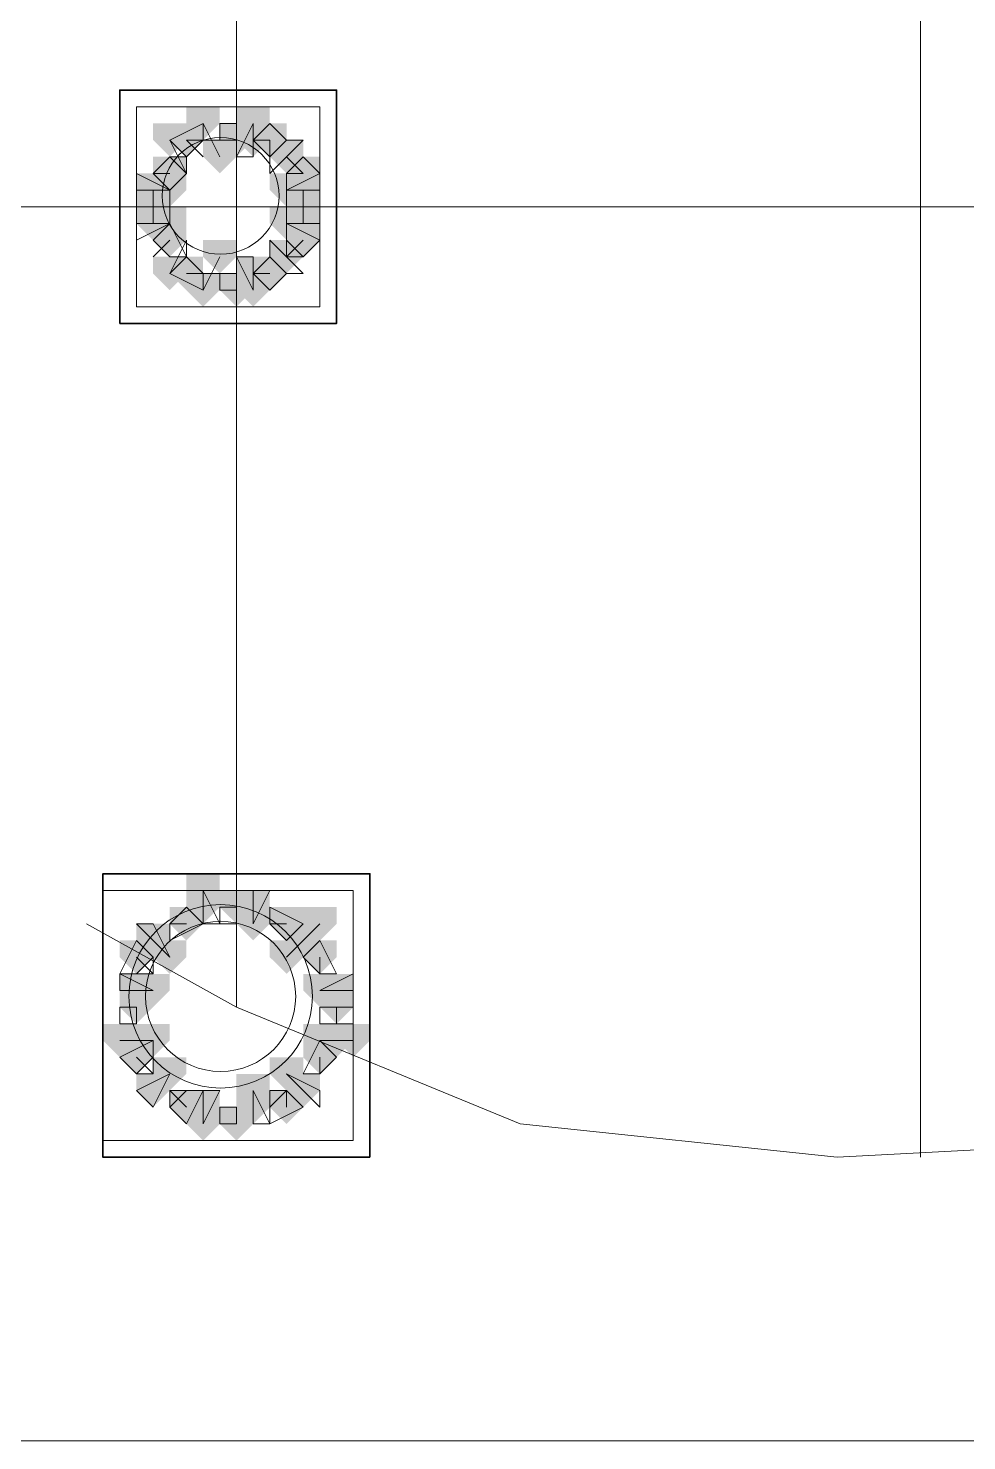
# Model space of a CAD drawing. Header units: millimetres. Extents: x 2315 to 4619, y 1334 to 1897.
# Drawn here: x 3944.78 to 3948.22, y 1534.67 to 1539.85 of the extents above; entities that cross this region are included whole.
import ezdxf

# ---------------------------------------------------------------- set-up
doc = ezdxf.new("R2010")
doc.units = ezdxf.units.MM
doc.linetypes.add('PDF_IMPORT', pattern=[1, 0.8, -0.2])
for name, color, linetype, true_color in [('PDF_10', 7, 'Continuous', 0x00b85c), ('PDF_AXIS', 7, 'Continuous', 0x00b85c), ('PDF_柱构件', 7, 'Continuous', 0x00b85c), ('PDF_转运站初步方案', 7, 'Continuous', 0x00b85c)]:
    doc.layers.add(name, color=color, linetype=linetype, true_color=true_color)
doc.layers.add('PDF_中心线层', color=1, linetype='Continuous')
doc.layers.add('PDF_粗实线层', color=7, linetype='Continuous')

msp = doc.modelspace()

# ---------------------------------------------------------------- hatches: boundary and pattern name
at = {"layer": 'PDF_10', "transparency": 33554559}
for points in [[(3945.3614, 1539.4974), (3945.3004, 1539.4974), (3945.3004, 1539.4363), (3945.3614, 1539.3752), (3945.4225, 1539.4363), (3945.4225, 1539.4974)], [(3945.3614, 1539.4974), (3945.3004, 1539.4974), (3945.3004, 1539.4363), (3945.3614, 1539.3752), (3945.4225, 1539.4363), (3945.4225, 1539.4974)], [(3945.5447, 1539.4974), (3945.4836, 1539.4974), (3945.4836, 1539.4363), (3945.5447, 1539.3752), (3945.6058, 1539.4363), (3945.6058, 1539.4974)], [(3945.5447, 1539.4974), (3945.4836, 1539.4974), (3945.4836, 1539.4363), (3945.5447, 1539.3752), (3945.6058, 1539.4363), (3945.6058, 1539.4974)], [(3945.6668, 1539.4974), (3945.6058, 1539.4974), (3945.6058, 1539.4363), (3945.6668, 1539.3752), (3945.7279, 1539.4363), (3945.7279, 1539.4974)], [(3945.6668, 1539.4974), (3945.6058, 1539.4974), (3945.6058, 1539.4363), (3945.6668, 1539.3752), (3945.7279, 1539.4363), (3945.7279, 1539.4974)], [(3945.3004, 1539.3752), (3945.2393, 1539.3752), (3945.2393, 1539.3141), (3945.3004, 1539.253), (3945.3614, 1539.3141), (3945.3614, 1539.3752)], [(3945.3004, 1539.3752), (3945.2393, 1539.3752), (3945.2393, 1539.3141), (3945.3004, 1539.253), (3945.3614, 1539.3141), (3945.3614, 1539.3752)], [(3945.789, 1539.3752), (3945.7279, 1539.3752), (3945.7279, 1539.3141), (3945.789, 1539.253), (3945.8501, 1539.3141), (3945.8501, 1539.3752)], [(3945.789, 1539.3752), (3945.7279, 1539.3752), (3945.7279, 1539.3141), (3945.789, 1539.253), (3945.8501, 1539.3141), (3945.8501, 1539.3752)], [(3945.2393, 1539.253), (3945.1782, 1539.253), (3945.1782, 1539.192), (3945.2393, 1539.1309), (3945.3004, 1539.192), (3945.3004, 1539.253)], [(3945.2393, 1539.253), (3945.1782, 1539.253), (3945.1782, 1539.192), (3945.2393, 1539.1309), (3945.3004, 1539.192), (3945.3004, 1539.253)], [(3945.789, 1539.253), (3945.7279, 1539.253), (3945.7279, 1539.192), (3945.789, 1539.1309), (3945.8501, 1539.192), (3945.8501, 1539.253)], [(3945.789, 1539.253), (3945.7279, 1539.253), (3945.7279, 1539.192), (3945.789, 1539.1309), (3945.8501, 1539.192), (3945.8501, 1539.253)], [(3945.3004, 1539.1309), (3945.2393, 1539.1309), (3945.2393, 1539.0698), (3945.3004, 1539.0087), (3945.3614, 1539.0698), (3945.3614, 1539.1309)], [(3945.3004, 1539.1309), (3945.2393, 1539.1309), (3945.2393, 1539.0698), (3945.3004, 1539.0087), (3945.3614, 1539.0698), (3945.3614, 1539.1309)], [(3945.789, 1539.1309), (3945.7279, 1539.1309), (3945.7279, 1539.0698), (3945.789, 1539.0087), (3945.8501, 1539.0698), (3945.8501, 1539.1309)], [(3945.789, 1539.1309), (3945.7279, 1539.1309), (3945.7279, 1539.0698), (3945.789, 1539.0087), (3945.8501, 1539.0698), (3945.8501, 1539.1309)], [(3945.3614, 1539.0087), (3945.3004, 1539.0087), (3945.3004, 1538.9476), (3945.3614, 1538.8866), (3945.4225, 1538.9476), (3945.4225, 1539.0087)], [(3945.3614, 1539.0087), (3945.3004, 1539.0087), (3945.3004, 1538.9476), (3945.3614, 1538.8866), (3945.4225, 1538.9476), (3945.4225, 1539.0087)], [(3945.6668, 1539.0087), (3945.6058, 1539.0087), (3945.6058, 1538.9476), (3945.6668, 1538.8866), (3945.7279, 1538.9476), (3945.7279, 1539.0087)], [(3945.6668, 1539.0087), (3945.6058, 1539.0087), (3945.6058, 1538.9476), (3945.6668, 1538.8866), (3945.7279, 1538.9476), (3945.7279, 1539.0087)], [(3945.6668, 1539.0087), (3945.6058, 1539.0087), (3945.6058, 1538.9476), (3945.6668, 1538.8866), (3945.7279, 1538.9476), (3945.7279, 1539.0087)], [(3945.5447, 1538.9476), (3945.4836, 1538.9476), (3945.4836, 1538.8866), (3945.5447, 1538.8255), (3945.6058, 1538.8866), (3945.6058, 1538.9476)], [(3945.5447, 1538.9476), (3945.4836, 1538.9476), (3945.4836, 1538.8866), (3945.5447, 1538.8255), (3945.6058, 1538.8866), (3945.6058, 1538.9476)], [(3945.5447, 1536.6876), (3945.4836, 1536.6876), (3945.4836, 1536.6265), (3945.5447, 1536.5655), (3945.6058, 1536.6265), (3945.6058, 1536.6876)], [(3945.5447, 1536.6876), (3945.4836, 1536.6876), (3945.4836, 1536.6265), (3945.5447, 1536.5655), (3945.6058, 1536.6265), (3945.6058, 1536.6876)], [(3945.3614, 1536.6265), (3945.3004, 1536.6265), (3945.3004, 1536.5655), (3945.3614, 1536.5044), (3945.4225, 1536.5655), (3945.4225, 1536.6265)], [(3945.3614, 1536.6265), (3945.3004, 1536.6265), (3945.3004, 1536.5655), (3945.3614, 1536.5044), (3945.4225, 1536.5655), (3945.4225, 1536.6265)], [(3945.7279, 1536.6265), (3945.6668, 1536.6265), (3945.6668, 1536.5655), (3945.7279, 1536.5044), (3945.789, 1536.5655), (3945.789, 1536.6265)], [(3945.7279, 1536.6265), (3945.6668, 1536.6265), (3945.6668, 1536.5655), (3945.7279, 1536.5044), (3945.789, 1536.5655), (3945.789, 1536.6265)], [(3945.7279, 1536.6265), (3945.6668, 1536.6265), (3945.6668, 1536.5655), (3945.7279, 1536.5044), (3945.789, 1536.5655), (3945.789, 1536.6265)], [(3945.1782, 1536.5044), (3945.1171, 1536.5044), (3945.1171, 1536.4433), (3945.1782, 1536.3822), (3945.2393, 1536.4433), (3945.2393, 1536.5044)], [(3945.1782, 1536.5044), (3945.1171, 1536.5044), (3945.1171, 1536.4433), (3945.1782, 1536.3822), (3945.2393, 1536.4433), (3945.2393, 1536.5044)], [(3945.8501, 1536.5044), (3945.789, 1536.5044), (3945.789, 1536.4433), (3945.8501, 1536.3822), (3945.9112, 1536.4433), (3945.9112, 1536.5044)], [(3945.8501, 1536.5044), (3945.789, 1536.5044), (3945.789, 1536.4433), (3945.8501, 1536.3822), (3945.9112, 1536.4433), (3945.9112, 1536.5044)], [(3945.1782, 1536.3211), (3945.1171, 1536.3211), (3945.1171, 1536.2601), (3945.1782, 1536.199), (3945.2393, 1536.2601), (3945.2393, 1536.3211)], [(3945.1782, 1536.3211), (3945.1171, 1536.3211), (3945.1171, 1536.2601), (3945.1782, 1536.199), (3945.2393, 1536.2601), (3945.2393, 1536.3211)], [(3945.9112, 1536.3211), (3945.8501, 1536.3211), (3945.8501, 1536.2601), (3945.9112, 1536.199), (3945.9723, 1536.2601), (3945.9723, 1536.3211)], [(3945.9112, 1536.3211), (3945.8501, 1536.3211), (3945.8501, 1536.2601), (3945.9112, 1536.199), (3945.9723, 1536.2601), (3945.9723, 1536.3211)], [(3945.1782, 1536.1379), (3945.1171, 1536.1379), (3945.1171, 1536.0768), (3945.1782, 1536.0157), (3945.2393, 1536.0768), (3945.2393, 1536.1379)], [(3945.1782, 1536.1379), (3945.1171, 1536.1379), (3945.1171, 1536.0768), (3945.1782, 1536.0157), (3945.2393, 1536.0768), (3945.2393, 1536.1379)], [(3945.8501, 1536.1379), (3945.789, 1536.1379), (3945.789, 1536.0768), (3945.8501, 1536.0157), (3945.9112, 1536.0768), (3945.9112, 1536.1379)], [(3945.8501, 1536.1379), (3945.789, 1536.1379), (3945.789, 1536.0768), (3945.8501, 1536.0157), (3945.9112, 1536.0768), (3945.9112, 1536.1379)], [(3945.3614, 1535.9547), (3945.3004, 1535.9547), (3945.3004, 1535.8936), (3945.3614, 1535.8325), (3945.4225, 1535.8936), (3945.4225, 1535.9547)], [(3945.3614, 1535.9547), (3945.3004, 1535.9547), (3945.3004, 1535.8936), (3945.3614, 1535.8325), (3945.4225, 1535.8936), (3945.4225, 1535.9547)], [(3945.7279, 1535.9547), (3945.6668, 1535.9547), (3945.6668, 1535.8936), (3945.7279, 1535.8325), (3945.789, 1535.8936), (3945.789, 1535.9547)], [(3945.7279, 1535.9547), (3945.6668, 1535.9547), (3945.6668, 1535.8936), (3945.7279, 1535.8325), (3945.789, 1535.8936), (3945.789, 1535.9547)], [(3945.5447, 1535.8936), (3945.4836, 1535.8936), (3945.4836, 1535.8325), (3945.5447, 1535.7714), (3945.6058, 1535.8325), (3945.6058, 1535.8936)], [(3945.5447, 1535.8936), (3945.4836, 1535.8936), (3945.4836, 1535.8325), (3945.5447, 1535.7714), (3945.6058, 1535.8325), (3945.6058, 1535.8936)]]:
    msp.add_hatch(color=6, dxfattribs=at).paths.add_polyline_path(points)
at = {"layer": 'PDF_柱构件', "transparency": 33554559}
for points in [[(3945.4225, 1539.5584), (3945.3614, 1539.5584), (3945.3614, 1539.4974), (3945.4225, 1539.4363), (3945.4836, 1539.4974), (3945.4836, 1539.5584)], [(3945.6058, 1539.5584), (3945.5447, 1539.5584), (3945.5447, 1539.4974), (3945.6058, 1539.4363), (3945.6668, 1539.4974), (3945.6668, 1539.5584)], [(3945.3004, 1539.4974), (3945.2393, 1539.4974), (3945.2393, 1539.4363), (3945.3004, 1539.3752), (3945.3614, 1539.4363), (3945.3614, 1539.4974)], [(3945.6058, 1539.4974), (3945.5447, 1539.4974), (3945.5447, 1539.4363), (3945.6058, 1539.3752), (3945.6668, 1539.4363), (3945.6668, 1539.4974)], [(3945.4836, 1539.4363), (3945.4225, 1539.4363), (3945.4225, 1539.3752), (3945.4836, 1539.3141), (3945.5447, 1539.3752), (3945.5447, 1539.4363)], [(3945.7279, 1539.4363), (3945.6668, 1539.4363), (3945.6668, 1539.3752), (3945.7279, 1539.3141), (3945.789, 1539.3752), (3945.789, 1539.4363)], [(3945.2393, 1539.3141), (3945.1782, 1539.3141), (3945.1782, 1539.253), (3945.2393, 1539.192), (3945.3004, 1539.253), (3945.3004, 1539.3141)], [(3945.3004, 1539.3141), (3945.2393, 1539.3141), (3945.2393, 1539.253), (3945.3004, 1539.192), (3945.3614, 1539.253), (3945.3614, 1539.3141)], [(3945.7279, 1539.3141), (3945.6668, 1539.3141), (3945.6668, 1539.253), (3945.7279, 1539.192), (3945.789, 1539.253), (3945.789, 1539.3141)], [(3945.789, 1539.3141), (3945.7279, 1539.3141), (3945.7279, 1539.253), (3945.789, 1539.192), (3945.8501, 1539.253), (3945.8501, 1539.3141)], [(3945.2393, 1539.192), (3945.1782, 1539.192), (3945.1782, 1539.1309), (3945.2393, 1539.0698), (3945.3004, 1539.1309), (3945.3004, 1539.192)], [(3945.3004, 1539.192), (3945.2393, 1539.192), (3945.2393, 1539.1309), (3945.3004, 1539.0698), (3945.3614, 1539.1309), (3945.3614, 1539.192)], [(3945.7279, 1539.192), (3945.6668, 1539.192), (3945.6668, 1539.1309), (3945.7279, 1539.0698), (3945.789, 1539.1309), (3945.789, 1539.192)], [(3945.789, 1539.192), (3945.7279, 1539.192), (3945.7279, 1539.1309), (3945.789, 1539.0698), (3945.8501, 1539.1309), (3945.8501, 1539.192)], [(3945.4836, 1539.0698), (3945.4225, 1539.0698), (3945.4225, 1539.0087), (3945.4836, 1538.9476), (3945.5447, 1539.0087), (3945.5447, 1539.0698)], [(3945.7279, 1539.0698), (3945.6668, 1539.0698), (3945.6668, 1539.0087), (3945.7279, 1538.9476), (3945.789, 1539.0087), (3945.789, 1539.0698)], [(3945.3004, 1539.0087), (3945.2393, 1539.0087), (3945.2393, 1538.9476), (3945.3004, 1538.8866), (3945.3614, 1538.9476), (3945.3614, 1539.0087)], [(3945.6058, 1539.0087), (3945.5447, 1539.0087), (3945.5447, 1538.9476), (3945.6058, 1538.8866), (3945.6668, 1538.9476), (3945.6668, 1539.0087)], [(3945.4225, 1538.9476), (3945.3614, 1538.9476), (3945.3614, 1538.8866), (3945.4225, 1538.8255), (3945.4836, 1538.8866), (3945.4836, 1538.9476)], [(3945.6058, 1538.9476), (3945.5447, 1538.9476), (3945.5447, 1538.8866), (3945.6058, 1538.8255), (3945.6668, 1538.8866), (3945.6668, 1538.9476)], [(3945.4225, 1536.7487), (3945.3614, 1536.7487), (3945.3614, 1536.6876), (3945.4225, 1536.6265), (3945.4836, 1536.6876), (3945.4836, 1536.7487)], [(3945.4225, 1536.6876), (3945.3614, 1536.6876), (3945.3614, 1536.6265), (3945.4225, 1536.5655), (3945.4836, 1536.6265), (3945.4836, 1536.6876)], [(3945.6058, 1536.6876), (3945.5447, 1536.6876), (3945.5447, 1536.6265), (3945.6058, 1536.5655), (3945.6668, 1536.6265), (3945.6668, 1536.6876)], [(3945.6058, 1536.6265), (3945.5447, 1536.6265), (3945.5447, 1536.5655), (3945.6058, 1536.5044), (3945.6668, 1536.5655), (3945.6668, 1536.6265)], [(3945.8501, 1536.6265), (3945.789, 1536.6265), (3945.789, 1536.5655), (3945.8501, 1536.5044), (3945.9112, 1536.5655), (3945.9112, 1536.6265)], [(3945.2393, 1536.5655), (3945.1782, 1536.5655), (3945.1782, 1536.5044), (3945.2393, 1536.4433), (3945.3004, 1536.5044), (3945.3004, 1536.5655)], [(3945.789, 1536.5655), (3945.7279, 1536.5655), (3945.7279, 1536.5044), (3945.789, 1536.4433), (3945.8501, 1536.5044), (3945.8501, 1536.5655)], [(3945.3004, 1536.5044), (3945.2393, 1536.5044), (3945.2393, 1536.4433), (3945.3004, 1536.3822), (3945.3614, 1536.4433), (3945.3614, 1536.5044)], [(3945.7279, 1536.5044), (3945.6668, 1536.5044), (3945.6668, 1536.4433), (3945.7279, 1536.3822), (3945.789, 1536.4433), (3945.789, 1536.5044)], [(3945.1782, 1536.3822), (3945.1171, 1536.3822), (3945.1171, 1536.3211), (3945.1782, 1536.2601), (3945.2393, 1536.3211), (3945.2393, 1536.3822)], [(3945.2393, 1536.3822), (3945.1782, 1536.3822), (3945.1782, 1536.3211), (3945.2393, 1536.2601), (3945.3004, 1536.3211), (3945.3004, 1536.3822)], [(3945.8501, 1536.3822), (3945.789, 1536.3822), (3945.789, 1536.3211), (3945.8501, 1536.2601), (3945.9112, 1536.3211), (3945.9112, 1536.3822)], [(3945.9112, 1536.3822), (3945.8501, 1536.3822), (3945.8501, 1536.3211), (3945.9112, 1536.2601), (3945.9723, 1536.3211), (3945.9723, 1536.3822)], [(3945.1171, 1536.199), (3945.056, 1536.199), (3945.056, 1536.1379), (3945.1171, 1536.0768), (3945.1782, 1536.1379), (3945.1782, 1536.199)], [(3945.1782, 1536.199), (3945.1171, 1536.199), (3945.1171, 1536.1379), (3945.1782, 1536.0768), (3945.2393, 1536.1379), (3945.2393, 1536.199)], [(3945.2393, 1536.199), (3945.1782, 1536.199), (3945.1782, 1536.1379), (3945.2393, 1536.0768), (3945.3004, 1536.1379), (3945.3004, 1536.199)], [(3945.8501, 1536.199), (3945.789, 1536.199), (3945.789, 1536.1379), (3945.8501, 1536.0768), (3945.9112, 1536.1379), (3945.9112, 1536.199)], [(3945.9112, 1536.199), (3945.8501, 1536.199), (3945.8501, 1536.1379), (3945.9112, 1536.0768), (3945.9723, 1536.1379), (3945.9723, 1536.199)], [(3945.9723, 1536.199), (3945.9112, 1536.199), (3945.9112, 1536.1379), (3945.9723, 1536.0768), (3946.0333, 1536.1379), (3946.0333, 1536.199)], [(3945.3004, 1536.0768), (3945.2393, 1536.0768), (3945.2393, 1536.0157), (3945.3004, 1535.9547), (3945.3614, 1536.0157), (3945.3614, 1536.0768)], [(3945.7279, 1536.0768), (3945.6668, 1536.0768), (3945.6668, 1536.0157), (3945.7279, 1535.9547), (3945.789, 1536.0157), (3945.789, 1536.0768)], [(3945.2393, 1536.0157), (3945.1782, 1536.0157), (3945.1782, 1535.9547), (3945.2393, 1535.8936), (3945.3004, 1535.9547), (3945.3004, 1536.0157)], [(3945.6058, 1536.0157), (3945.5447, 1536.0157), (3945.5447, 1535.9547), (3945.6058, 1535.8936), (3945.6668, 1535.9547), (3945.6668, 1536.0157)], [(3945.789, 1536.0157), (3945.7279, 1536.0157), (3945.7279, 1535.9547), (3945.789, 1535.8936), (3945.8501, 1535.9547), (3945.8501, 1536.0157)], [(3945.4225, 1535.9547), (3945.3614, 1535.9547), (3945.3614, 1535.8936), (3945.4225, 1535.8325), (3945.4836, 1535.8936), (3945.4836, 1535.9547)], [(3945.6058, 1535.9547), (3945.5447, 1535.9547), (3945.5447, 1535.8936), (3945.6058, 1535.8325), (3945.6668, 1535.8936), (3945.6668, 1535.9547)], [(3945.4225, 1535.8936), (3945.3614, 1535.8936), (3945.3614, 1535.8325), (3945.4225, 1535.7714), (3945.4836, 1535.8325), (3945.4836, 1535.8936)]]:
    msp.add_hatch(color=6, dxfattribs=at).paths.add_polyline_path(points)
at = {"layer": 'PDF_转运站初步方案', "transparency": 33554559}
for points in [[(3945.3614, 1539.4974), (3945.3004, 1539.4974), (3945.3004, 1539.4363), (3945.3614, 1539.3752), (3945.4225, 1539.4363), (3945.4225, 1539.4974)], [(3945.3614, 1539.4974), (3945.3004, 1539.4974), (3945.3004, 1539.4363), (3945.3614, 1539.3752), (3945.4225, 1539.4363), (3945.4225, 1539.4974)], [(3945.5447, 1539.4974), (3945.4836, 1539.4974), (3945.4836, 1539.4363), (3945.5447, 1539.3752), (3945.6058, 1539.4363), (3945.6058, 1539.4974)], [(3945.5447, 1539.4974), (3945.4836, 1539.4974), (3945.4836, 1539.4363), (3945.5447, 1539.3752), (3945.6058, 1539.4363), (3945.6058, 1539.4974)], [(3945.6668, 1539.4974), (3945.6058, 1539.4974), (3945.6058, 1539.4363), (3945.6668, 1539.3752), (3945.7279, 1539.4363), (3945.7279, 1539.4974)], [(3945.6668, 1539.4974), (3945.6058, 1539.4974), (3945.6058, 1539.4363), (3945.6668, 1539.3752), (3945.7279, 1539.4363), (3945.7279, 1539.4974)], [(3945.3004, 1539.3752), (3945.2393, 1539.3752), (3945.2393, 1539.3141), (3945.3004, 1539.253), (3945.3614, 1539.3141), (3945.3614, 1539.3752)], [(3945.3004, 1539.3752), (3945.2393, 1539.3752), (3945.2393, 1539.3141), (3945.3004, 1539.253), (3945.3614, 1539.3141), (3945.3614, 1539.3752)], [(3945.789, 1539.3752), (3945.7279, 1539.3752), (3945.7279, 1539.3141), (3945.789, 1539.253), (3945.8501, 1539.3141), (3945.8501, 1539.3752)], [(3945.789, 1539.3752), (3945.7279, 1539.3752), (3945.7279, 1539.3141), (3945.789, 1539.253), (3945.8501, 1539.3141), (3945.8501, 1539.3752)], [(3945.2393, 1539.253), (3945.1782, 1539.253), (3945.1782, 1539.192), (3945.2393, 1539.1309), (3945.3004, 1539.192), (3945.3004, 1539.253)], [(3945.2393, 1539.253), (3945.1782, 1539.253), (3945.1782, 1539.192), (3945.2393, 1539.1309), (3945.3004, 1539.192), (3945.3004, 1539.253)], [(3945.789, 1539.253), (3945.7279, 1539.253), (3945.7279, 1539.192), (3945.789, 1539.1309), (3945.8501, 1539.192), (3945.8501, 1539.253)], [(3945.789, 1539.253), (3945.7279, 1539.253), (3945.7279, 1539.192), (3945.789, 1539.1309), (3945.8501, 1539.192), (3945.8501, 1539.253)], [(3945.3004, 1539.1309), (3945.2393, 1539.1309), (3945.2393, 1539.0698), (3945.3004, 1539.0087), (3945.3614, 1539.0698), (3945.3614, 1539.1309)], [(3945.3004, 1539.1309), (3945.2393, 1539.1309), (3945.2393, 1539.0698), (3945.3004, 1539.0087), (3945.3614, 1539.0698), (3945.3614, 1539.1309)], [(3945.789, 1539.1309), (3945.7279, 1539.1309), (3945.7279, 1539.0698), (3945.789, 1539.0087), (3945.8501, 1539.0698), (3945.8501, 1539.1309)], [(3945.789, 1539.1309), (3945.7279, 1539.1309), (3945.7279, 1539.0698), (3945.789, 1539.0087), (3945.8501, 1539.0698), (3945.8501, 1539.1309)], [(3945.3614, 1539.0087), (3945.3004, 1539.0087), (3945.3004, 1538.9476), (3945.3614, 1538.8866), (3945.4225, 1538.9476), (3945.4225, 1539.0087)], [(3945.3614, 1539.0087), (3945.3004, 1539.0087), (3945.3004, 1538.9476), (3945.3614, 1538.8866), (3945.4225, 1538.9476), (3945.4225, 1539.0087)], [(3945.6668, 1539.0087), (3945.6058, 1539.0087), (3945.6058, 1538.9476), (3945.6668, 1538.8866), (3945.7279, 1538.9476), (3945.7279, 1539.0087)], [(3945.6668, 1539.0087), (3945.6058, 1539.0087), (3945.6058, 1538.9476), (3945.6668, 1538.8866), (3945.7279, 1538.9476), (3945.7279, 1539.0087)], [(3945.5447, 1538.9476), (3945.4836, 1538.9476), (3945.4836, 1538.8866), (3945.5447, 1538.8255), (3945.6058, 1538.8866), (3945.6058, 1538.9476)], [(3945.5447, 1538.9476), (3945.4836, 1538.9476), (3945.4836, 1538.8866), (3945.5447, 1538.8255), (3945.6058, 1538.8866), (3945.6058, 1538.9476)], [(3945.5447, 1536.6876), (3945.4836, 1536.6876), (3945.4836, 1536.6265), (3945.5447, 1536.5655), (3945.6058, 1536.6265), (3945.6058, 1536.6876)], [(3945.5447, 1536.6876), (3945.4836, 1536.6876), (3945.4836, 1536.6265), (3945.5447, 1536.5655), (3945.6058, 1536.6265), (3945.6058, 1536.6876)], [(3945.3614, 1536.6265), (3945.3004, 1536.6265), (3945.3004, 1536.5655), (3945.3614, 1536.5044), (3945.4225, 1536.5655), (3945.4225, 1536.6265)], [(3945.3614, 1536.6265), (3945.3004, 1536.6265), (3945.3004, 1536.5655), (3945.3614, 1536.5044), (3945.4225, 1536.5655), (3945.4225, 1536.6265)], [(3945.7279, 1536.6265), (3945.6668, 1536.6265), (3945.6668, 1536.5655), (3945.7279, 1536.5044), (3945.789, 1536.5655), (3945.789, 1536.6265)], [(3945.7279, 1536.6265), (3945.6668, 1536.6265), (3945.6668, 1536.5655), (3945.7279, 1536.5044), (3945.789, 1536.5655), (3945.789, 1536.6265)], [(3945.1782, 1536.5044), (3945.1171, 1536.5044), (3945.1171, 1536.4433), (3945.1782, 1536.3822), (3945.2393, 1536.4433), (3945.2393, 1536.5044)], [(3945.1782, 1536.5044), (3945.1171, 1536.5044), (3945.1171, 1536.4433), (3945.1782, 1536.3822), (3945.2393, 1536.4433), (3945.2393, 1536.5044)], [(3945.8501, 1536.5044), (3945.789, 1536.5044), (3945.789, 1536.4433), (3945.8501, 1536.3822), (3945.9112, 1536.4433), (3945.9112, 1536.5044)], [(3945.8501, 1536.5044), (3945.789, 1536.5044), (3945.789, 1536.4433), (3945.8501, 1536.3822), (3945.9112, 1536.4433), (3945.9112, 1536.5044)], [(3945.1782, 1536.3211), (3945.1171, 1536.3211), (3945.1171, 1536.2601), (3945.1782, 1536.199), (3945.2393, 1536.2601), (3945.2393, 1536.3211)], [(3945.1782, 1536.3211), (3945.1171, 1536.3211), (3945.1171, 1536.2601), (3945.1782, 1536.199), (3945.2393, 1536.2601), (3945.2393, 1536.3211)], [(3945.9112, 1536.3211), (3945.8501, 1536.3211), (3945.8501, 1536.2601), (3945.9112, 1536.199), (3945.9723, 1536.2601), (3945.9723, 1536.3211)], [(3945.9112, 1536.3211), (3945.8501, 1536.3211), (3945.8501, 1536.2601), (3945.9112, 1536.199), (3945.9723, 1536.2601), (3945.9723, 1536.3211)], [(3945.1782, 1536.1379), (3945.1171, 1536.1379), (3945.1171, 1536.0768), (3945.1782, 1536.0157), (3945.2393, 1536.0768), (3945.2393, 1536.1379)], [(3945.1782, 1536.1379), (3945.1171, 1536.1379), (3945.1171, 1536.0768), (3945.1782, 1536.0157), (3945.2393, 1536.0768), (3945.2393, 1536.1379)], [(3945.8501, 1536.1379), (3945.789, 1536.1379), (3945.789, 1536.0768), (3945.8501, 1536.0157), (3945.9112, 1536.0768), (3945.9112, 1536.1379)], [(3945.8501, 1536.1379), (3945.789, 1536.1379), (3945.789, 1536.0768), (3945.8501, 1536.0157), (3945.9112, 1536.0768), (3945.9112, 1536.1379)], [(3945.3614, 1535.9547), (3945.3004, 1535.9547), (3945.3004, 1535.8936), (3945.3614, 1535.8325), (3945.4225, 1535.8936), (3945.4225, 1535.9547)], [(3945.3614, 1535.9547), (3945.3004, 1535.9547), (3945.3004, 1535.8936), (3945.3614, 1535.8325), (3945.4225, 1535.8936), (3945.4225, 1535.9547)], [(3945.7279, 1535.9547), (3945.6668, 1535.9547), (3945.6668, 1535.8936), (3945.7279, 1535.8325), (3945.789, 1535.8936), (3945.789, 1535.9547)], [(3945.7279, 1535.9547), (3945.6668, 1535.9547), (3945.6668, 1535.8936), (3945.7279, 1535.8325), (3945.789, 1535.8936), (3945.789, 1535.9547)], [(3945.5447, 1535.8936), (3945.4836, 1535.8936), (3945.4836, 1535.8325), (3945.5447, 1535.7714), (3945.6058, 1535.8325), (3945.6058, 1535.8936)], [(3945.5447, 1535.8936), (3945.4836, 1535.8936), (3945.4836, 1535.8325), (3945.5447, 1535.7714), (3945.6058, 1535.8325), (3945.6058, 1535.8936)]]:
    msp.add_hatch(color=6, dxfattribs=at).paths.add_polyline_path(points)

# ---------------------------------------------------------------- linework, layer by layer
at = {"layer": 'PDF_10', "color": 6, "lineweight": 18}
for points in [[(3945.5447, 1539.4974), (3945.5447, 1539.4363), (3945.4836, 1539.4363)], [(3945.4225, 1539.4363), (3945.3614, 1539.4363), (3945.4225, 1539.3752)], [(3945.6668, 1539.3752), (3945.6668, 1539.4363), (3945.6058, 1539.4363)], [(3945.3004, 1539.3752), (3945.2393, 1539.3141), (3945.3004, 1539.3141)], [(3945.7279, 1539.3141), (3945.789, 1539.3141), (3945.7279, 1539.3752)], [(3945.2393, 1539.253), (3945.2393, 1539.1309)], [(3945.789, 1539.1309), (3945.789, 1539.253)], [(3945.3004, 1539.192), (3945.2393, 1539.192)], [(3945.789, 1539.192), (3945.8501, 1539.192)], [(3945.2393, 1539.0698), (3945.3004, 1539.0087)], [(3945.3004, 1539.0698), (3945.2393, 1539.0087)], [(3945.7279, 1539.0087), (3945.789, 1539.0698)], [(3945.7279, 1539.0698), (3945.789, 1539.0087)], [(3945.3614, 1538.9476), (3945.4225, 1538.9476), (3945.3614, 1538.9476)], [(3945.4836, 1538.8866), (3945.5447, 1538.8866), (3945.5447, 1538.9476)], [(3945.6058, 1538.9476), (3945.6668, 1538.9476)], [(3945.4836, 1536.6265), (3945.5447, 1536.6265), (3945.5447, 1536.5655)], [(3945.3004, 1536.5655), (3945.3614, 1536.5655), (3945.3004, 1536.5655)], [(3945.6668, 1536.5655), (3945.7279, 1536.5655)], [(3945.1782, 1536.3822), (3945.2393, 1536.4433)], [(3945.2393, 1536.3822), (3945.1782, 1536.4433)], [(3945.8501, 1536.4433), (3945.8501, 1536.3822), (3945.8501, 1536.4433)], [(3945.1782, 1536.199), (3945.1782, 1536.2601), (3945.1171, 1536.2601)], [(3945.8501, 1536.2601), (3945.9112, 1536.2601), (3945.9112, 1536.199)], [(3945.2393, 1536.0157), (3945.1782, 1536.0768)], [(3945.2393, 1536.0768), (3945.1782, 1536.0157)], [(3945.8501, 1536.0157), (3945.8501, 1536.0768), (3945.8501, 1536.0157)], [(3945.3614, 1535.8936), (3945.3004, 1535.9547)], [(3945.3614, 1535.9547), (3945.3004, 1535.8936)], [(3945.7279, 1535.8936), (3945.7279, 1535.9547), (3945.6668, 1535.8936)], [(3945.5447, 1535.8936), (3945.5447, 1535.8325), (3945.4836, 1535.8325)]]:
    msp.add_lwpolyline(points, dxfattribs=at)
at = {"layer": 'PDF_AXIS', "color": 6, "lineweight": 18}
for points in [[(3945.1782, 1538.8255), (3945.1782, 1539.5584), (3945.8501, 1539.5584), (3945.8501, 1538.8255)], [(3945.9723, 1535.7714), (3945.9723, 1536.6876), (3945.056, 1536.6876), (3945.056, 1535.7714)]]:
    msp.add_lwpolyline(points, close=True, dxfattribs=at)
at = {"layer": 'PDF_中心线层', "color": 5, "linetype": 'PDF_IMPORT', "lineweight": 18, "ltscale": 14.048656}
msp.add_lwpolyline([(3913.0495, 1534.672), (3983.0485, 1534.672), (3983.0485, 1561.6698), (3913.0495, 1561.6698), (3913.0495, 1534.672)], dxfattribs=at)
at = {"layer": 'PDF_中心线层', "color": 6, "lineweight": 18}
msp.add_lwpolyline([(3948.049, 1535.7103), (3948.049, 1547.6822)], close=True, dxfattribs=at)
for points in [[(3945.5447, 1547.1325), (3945.5447, 1536.2601)], [(3953.9739, 1541.6352), (3953.9739, 1541.1466), (3953.7906, 1539.986), (3953.3631, 1538.9476), (3952.7523, 1537.9703), (3951.9582, 1537.1763), (3951.042, 1536.5044), (3950.0036, 1536.0157), (3948.9041, 1535.7714), (3947.7436, 1535.7103), (3946.5831, 1535.8325), (3945.5447, 1536.2601), (3944.995, 1536.5655)], [(3953.4852, 1539.192), (3942.5517, 1539.192)]]:
    msp.add_lwpolyline(points, dxfattribs=at)
at = {"layer": 'PDF_柱构件', "color": 6, "lineweight": 18}
for points in [[(3945.4225, 1539.4363), (3945.3614, 1539.3752), (3945.3004, 1539.4363), (3945.4225, 1539.4974)], [(3945.4225, 1539.4974), (3945.4836, 1539.3752)], [(3945.5447, 1539.4363), (3945.4836, 1539.4363), (3945.4836, 1539.4974), (3945.5447, 1539.4974)], [(3945.6058, 1539.4974), (3945.6058, 1539.3752), (3945.5447, 1539.3752)], [(3945.6668, 1539.3752), (3945.6058, 1539.4363), (3945.6668, 1539.4974), (3945.7279, 1539.4363)], [(3945.3004, 1539.4363), (3945.3614, 1539.3752), (3945.3614, 1539.3141)], [(3945.789, 1539.4363), (3945.6668, 1539.3141), (3945.6668, 1539.3752), (3945.7279, 1539.4363)], [(3945.3614, 1539.3141), (3945.3004, 1539.253), (3945.2393, 1539.3141), (3945.3004, 1539.3752)], [(3945.7279, 1539.253), (3945.7279, 1539.3141), (3945.789, 1539.3752), (3945.8501, 1539.3141)], [(3945.1782, 1539.3141), (3945.3004, 1539.253), (3945.1782, 1539.253)], [(3945.8501, 1539.253), (3945.7279, 1539.253), (3945.8501, 1539.3141)], [(3945.3004, 1539.253), (3945.3004, 1539.1309), (3945.1782, 1539.1309), (3945.1782, 1539.253)], [(3945.7279, 1539.1309), (3945.7279, 1539.253), (3945.8501, 1539.253), (3945.8501, 1539.1309)], [(3945.1782, 1539.1309), (3945.3004, 1539.1309), (3945.1782, 1539.0698)], [(3945.3004, 1539.1309), (3945.3614, 1539.0087), (3945.3004, 1539.0087), (3945.2393, 1539.0698)], [(3945.8501, 1539.0698), (3945.7279, 1539.1309), (3945.8501, 1539.1309)], [(3945.7279, 1539.0087), (3945.7279, 1539.1309), (3945.8501, 1539.0698), (3945.789, 1539.0087)], [(3945.3004, 1538.9476), (3945.3614, 1539.0698), (3945.3614, 1539.0087)], [(3945.7279, 1538.9476), (3945.6668, 1539.0087), (3945.6668, 1539.0698), (3945.789, 1538.9476)], [(3945.3614, 1539.0087), (3945.4225, 1538.9476), (3945.4225, 1538.8866), (3945.3004, 1538.9476)], [(3945.4225, 1538.8866), (3945.4836, 1539.0087)], [(3945.6058, 1538.8866), (3945.5447, 1539.0087), (3945.6058, 1539.0087)], [(3945.6058, 1538.9476), (3945.6668, 1539.0087), (3945.7279, 1538.9476), (3945.6668, 1538.8866)], [(3945.4836, 1538.9476), (3945.5447, 1538.9476), (3945.5447, 1538.8866), (3945.4836, 1538.8866)], [(3945.4225, 1536.6876), (3945.4225, 1536.5655), (3945.4836, 1536.5655)], [(3945.6058, 1536.6876), (3945.6058, 1536.5655), (3945.6668, 1536.6876)], [(3945.3004, 1536.5044), (3945.4225, 1536.5655), (3945.3614, 1536.6265), (3945.3004, 1536.5655)], [(3945.4836, 1536.5655), (3945.5447, 1536.5655), (3945.5447, 1536.6265), (3945.4836, 1536.6265)], [(3945.6668, 1536.5655), (3945.7279, 1536.5044), (3945.789, 1536.5655), (3945.6668, 1536.6265)], [(3945.1782, 1536.5655), (3945.3004, 1536.4433), (3945.2393, 1536.5655)], [(3945.8501, 1536.5655), (3945.7279, 1536.4433)], [(3945.2393, 1536.3822), (3945.2393, 1536.4433), (3945.1782, 1536.5044), (3945.1171, 1536.3822)], [(3945.789, 1536.4433), (3945.8501, 1536.3822), (3945.9112, 1536.3822), (3945.8501, 1536.5044)], [(3945.1171, 1536.3211), (3945.2393, 1536.3211), (3945.1171, 1536.3822)], [(3945.9723, 1536.3822), (3945.8501, 1536.3211), (3945.9723, 1536.3211)], [(3945.1782, 1536.199), (3945.1782, 1536.2601), (3945.1171, 1536.2601), (3945.1171, 1536.199)], [(3945.8501, 1536.2601), (3945.8501, 1536.199), (3945.9723, 1536.199), (3945.9723, 1536.2601)], [(3945.1171, 1536.1379), (3945.2393, 1536.1379)], [(3945.2393, 1536.0157), (3945.2393, 1536.1379), (3945.1171, 1536.0768), (3945.1782, 1536.0157)], [(3945.8501, 1536.1379), (3945.789, 1536.0157), (3945.8501, 1536.0157), (3945.9112, 1536.0768)], [(3945.9723, 1536.1379), (3945.8501, 1536.1379)], [(3945.2393, 1535.8936), (3945.3004, 1536.0157), (3945.1782, 1535.9547)], [(3945.8501, 1535.9547), (3945.7279, 1536.0157), (3945.8501, 1535.8936)], [(3945.4225, 1535.9547), (3945.3004, 1535.9547), (3945.3004, 1535.8936), (3945.3614, 1535.8325)], [(3945.4225, 1535.8325), (3945.4836, 1535.9547), (3945.4225, 1535.9547)], [(3945.6668, 1535.8325), (3945.6058, 1535.9547), (3945.6058, 1535.8325)], [(3945.7279, 1535.9547), (3945.6668, 1535.9547), (3945.6668, 1535.8325), (3945.789, 1535.8936)], [(3945.5447, 1535.8936), (3945.4836, 1535.8936), (3945.4836, 1535.8325), (3945.5447, 1535.8325)]]:
    msp.add_lwpolyline(points, close=True, dxfattribs=at)
for points in [[(3945.4836, 1539.4363), (3945.4225, 1539.4363)], [(3945.3614, 1539.3752), (3945.3004, 1539.3752)], [(3945.3004, 1539.0087), (3945.3614, 1539.0087)], [(3945.4225, 1538.9476), (3945.4836, 1538.9476)]]:
    msp.add_lwpolyline(points, dxfattribs=at)
at = {"layer": 'PDF_粗实线层', "color": 6, "lineweight": 35}
for points in [[(3945.1171, 1538.7644), (3945.9112, 1538.7644), (3945.9112, 1539.6195), (3945.1171, 1539.6195)], [(3946.0333, 1535.7103), (3946.0333, 1536.7487), (3945.056, 1536.7487), (3945.056, 1535.7103)]]:
    msp.add_lwpolyline(points, close=True, dxfattribs=at)
at = {"layer": 'PDF_转运站初步方案', "color": 6, "lineweight": 18}
for centre, radius in [((3945.4866, 1539.2318), 0.2138), ((3945.4866, 1539.2318), 0.2138), ((3945.4866, 1536.2997), 0.3359), ((3945.4866, 1536.2997), 0.2749)]:
    msp.add_circle(centre, radius, dxfattribs=at)

doc.saveas('drawing.dxf')
